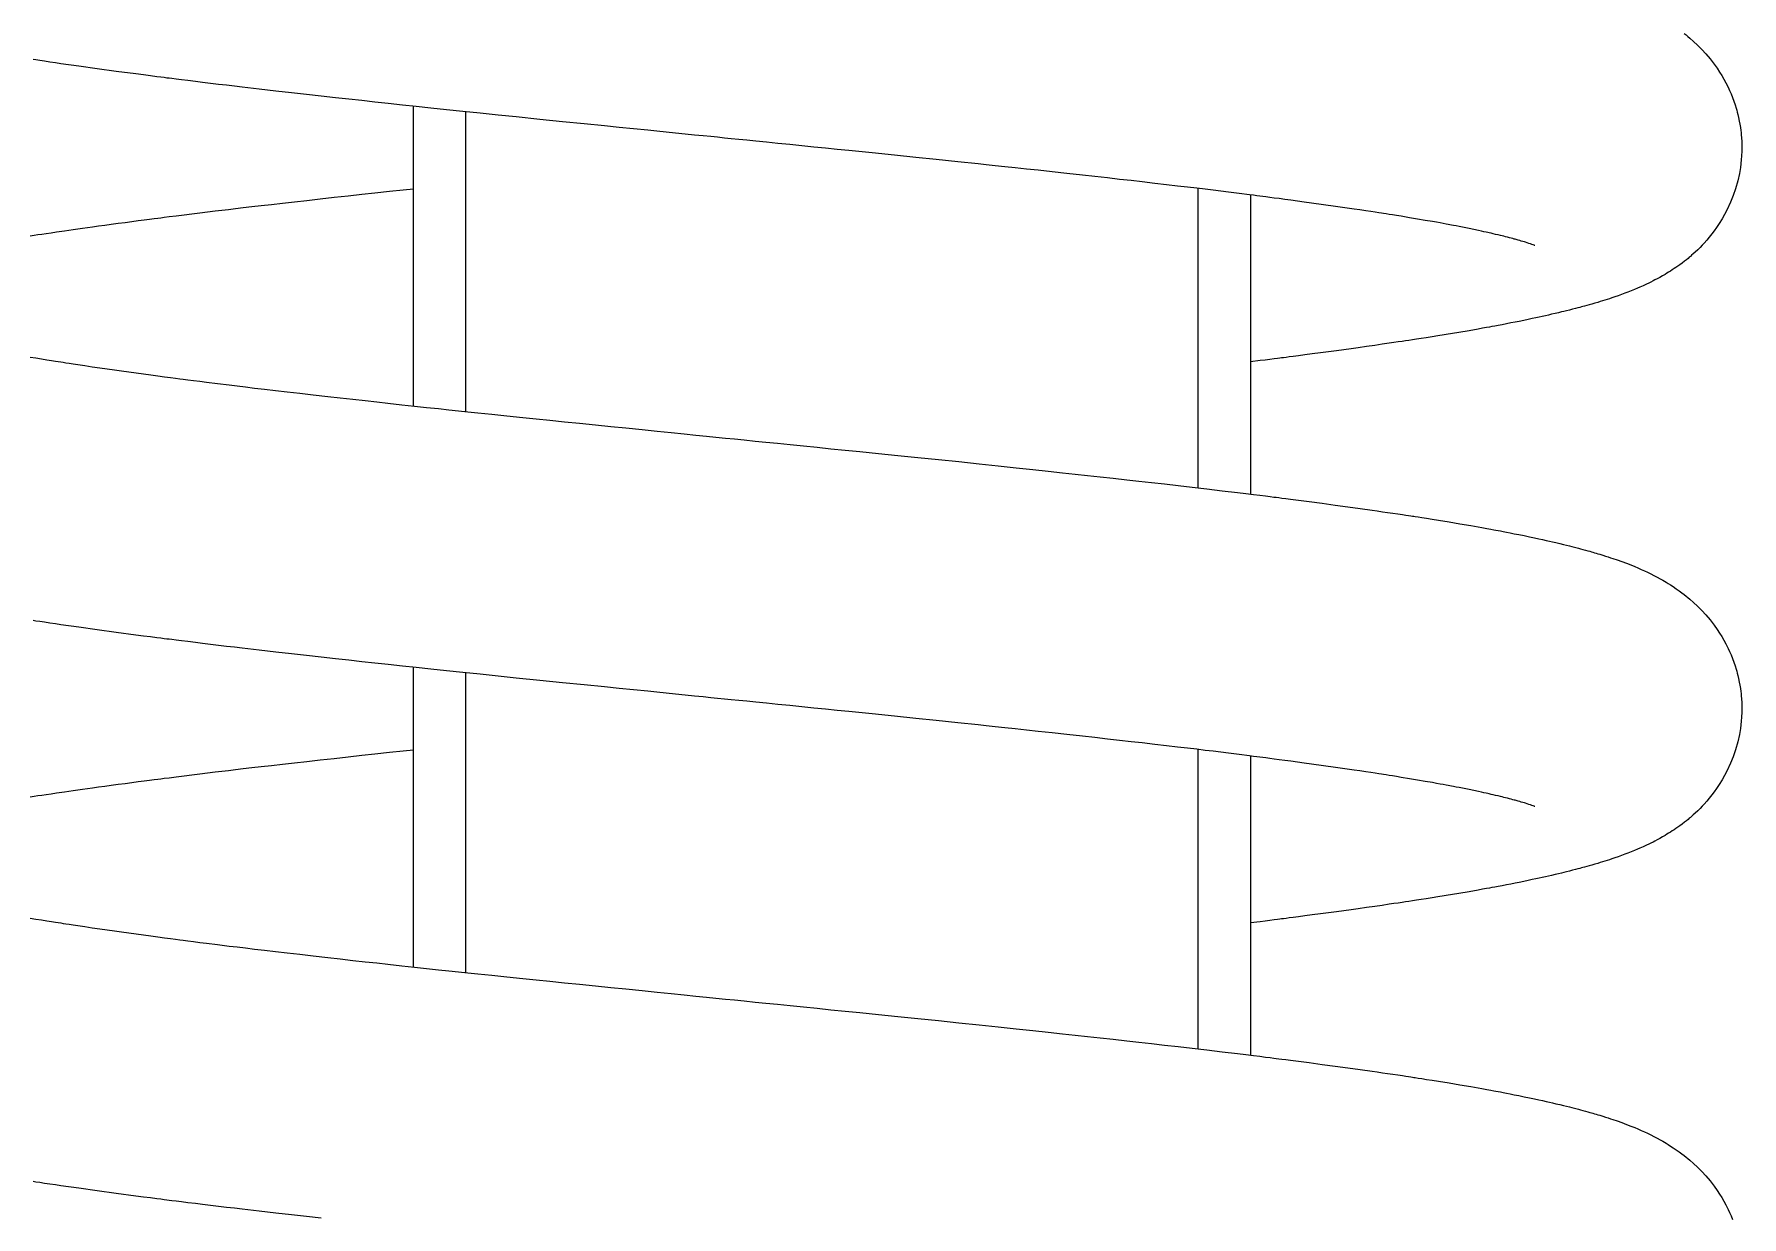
# Model space of a CAD drawing. Extents: x 104.2 to 172.2, y 134.1 to 160.6.
# Drawn here: x 161.876 to 163.916, y 141.038 to 142.451 of the extents above; entities that cross this region are included whole.
import ezdxf

# ---------------------------------------------------------------- set-up
doc = ezdxf.new("R2010")
doc.units = 0
doc.header["$LTSCALE"] = 0.5
doc.header["$MEASUREMENT"] = 0
doc.layers.add('AM_5', color=3, linetype='CONTINUOUS', lineweight=15)

msp = doc.modelspace()

# ---------------------------------------------------------------- linework, layer by layer
at = {"layer": 'AM_5', "color": 0, "ltscale": 0.75}
for p, q in [((162.39166, 142.00018), (162.39166, 142.3584)), ((163.26666, 141.90903), (163.26666, 142.26677)), ((162.39166, 141.32981), (162.39166, 141.68804)), ((163.26666, 141.23867), (163.26666, 141.5964))]:
    msp.add_line(p, q, dxfattribs=at)
at = {"layer": 'AM_5', "color": 0, "ltscale": 0.75, "flags": 128}
for points in [[(163.84752, 142.45198), (163.84983, 142.45015), (163.8519, 142.44848), (163.85424, 142.44652), (163.85882, 142.44251), (163.86368, 142.43796), (163.86863, 142.43297), (163.87356, 142.4276), (163.87853, 142.42172), (163.88356, 142.4152), (163.88703, 142.41029), (163.88995, 142.40588), (163.89251, 142.40174), (163.89496, 142.39751), (163.89745, 142.39293), (163.90011, 142.38761), (163.90185, 142.38386), (163.90359, 142.37984), (163.90531, 142.37555), (163.90698, 142.37104), (163.9085, 142.36653), (163.90967, 142.36276), (163.91037, 142.36032), (163.91099, 142.35802), (163.91174, 142.35507), (163.91258, 142.35147), (163.91344, 142.34734), (163.91414, 142.34353), (163.91478, 142.33944), (163.91523, 142.33614), (163.91553, 142.33355), (163.91581, 142.3307), (163.91609, 142.32719), (163.91633, 142.32304), (163.91648, 142.31722), (163.91643, 142.31121), (163.91618, 142.30554), (163.91581, 142.30076), (163.91476, 142.29187), (163.91357, 142.2848), (163.91161, 142.27584), (163.90895, 142.26636), (163.90616, 142.25816), (163.90301, 142.25028), (163.89858, 142.24075), (163.89298, 142.23053), (163.88947, 142.22485), (163.88626, 142.22006), (163.88346, 142.21615), (163.88066, 142.21244), (163.87761, 142.20864), (163.87445, 142.20489), (163.87139, 142.20146), (163.86911, 142.19901), (163.86658, 142.1964), (163.86373, 142.19357), (163.86059, 142.19059), (163.85835, 142.18855), (163.85648, 142.18688), (163.85499, 142.18559), (163.85371, 142.18451), (163.85218, 142.18323), (163.85022, 142.18163), (163.84781, 142.17973), (163.84501, 142.17758), (163.84232, 142.17559), (163.83985, 142.17382), (163.83762, 142.17227), (163.83565, 142.17093), (163.83334, 142.1694), (163.83113, 142.16798), (163.82903, 142.16666), (163.82702, 142.16542), (163.82475, 142.16407), (163.82179, 142.16234), (163.81844, 142.16046), (163.81535, 142.15878), (163.8127, 142.15738), (163.81037, 142.15618), (163.80792, 142.15495), (163.80535, 142.15369), (163.80259, 142.15237), (163.79853, 142.1505), (163.79466, 142.14877), (163.79185, 142.14756), (163.78818, 142.14602), (163.78406, 142.14435), (163.78032, 142.14289), (163.77672, 142.14152), (163.7727, 142.14003), (163.76861, 142.13857), (163.76465, 142.13719), (163.76104, 142.13597), (163.75824, 142.13505), (163.75549, 142.13416), (163.75279, 142.1333), (163.7501, 142.13246), (163.74735, 142.13161), (163.74422, 142.13067), (163.74082, 142.12967), (163.7373, 142.12865), (163.73406, 142.12773), (163.73111, 142.12691), (163.72847, 142.12618), (163.72651, 142.12565), (163.72477, 142.12518), (163.72283, 142.12467), (163.72045, 142.12404), (163.71762, 142.1233), (163.71432, 142.12245), (163.71035, 142.12145), (163.70681, 142.12057), (163.70371, 142.11981), (163.70105, 142.11916), (163.69744, 142.1183), (163.69329, 142.11732), (163.68919, 142.11637), (163.68541, 142.11551), (163.68168, 142.11466), (163.67795, 142.11383), (163.67427, 142.11303), (163.67029, 142.11216), (163.66605, 142.11125), (163.66128, 142.11025), (163.65597, 142.10914), (163.65023, 142.10797), (163.64544, 142.10701), (163.64044, 142.10602), (163.63522, 142.105), (163.62999, 142.10399), (163.62532, 142.10311), (163.62127, 142.10235), (163.61787, 142.10171), (163.61508, 142.1012), (163.61126, 142.1005), (163.60668, 142.09967), (163.60133, 142.09871), (163.59517, 142.09762), (163.58829, 142.09643), (163.57077, 142.09346), (163.55316, 142.09059), (163.54623, 142.08949), (163.53944, 142.08842), (163.5332, 142.08745), (163.52754, 142.08658), (163.52278, 142.08586), (163.51855, 142.08522), (163.51468, 142.08464), (163.51045, 142.08401), (163.50579, 142.08332), (163.50068, 142.08256), (163.49512, 142.08175), (163.48676, 142.08053), (163.47774, 142.07924), (163.46811, 142.07787), (163.45785, 142.07642), (163.44964, 142.07528), (163.44106, 142.0741), (163.43209, 142.07287), (163.42272, 142.07161), (163.41295, 142.0703), (163.4032, 142.06901), (163.39445, 142.06786), (163.38675, 142.06685), (163.38014, 142.066), (163.37569, 142.06543), (163.37194, 142.06494), (163.3689, 142.06456), (163.36657, 142.06426), (163.36442, 142.06399), (163.36165, 142.06363), (163.35757, 142.06312), (163.35261, 142.06249), (163.34682, 142.06177), (163.34088, 142.06102), (163.32916, 142.05958)], [(163.66926, 142.19847), (163.66924, 142.19848), (163.66887, 142.19864), (163.66814, 142.19893), (163.66707, 142.19934), (163.6656, 142.19989), (163.66376, 142.20053), (163.66191, 142.20116), (163.65997, 142.20179), (163.65786, 142.20245), (163.65657, 142.20285), (163.65494, 142.20334), (163.65296, 142.20392), (163.65105, 142.20448), (163.64938, 142.20495), (163.64794, 142.20536), (163.64667, 142.20571), (163.64546, 142.20604), (163.64428, 142.20636), (163.64275, 142.20677), (163.64074, 142.2073), (163.63868, 142.20784), (163.6363, 142.20845), (163.634, 142.20904), (163.63187, 142.20957), (163.62991, 142.21005), (163.62809, 142.2105), (163.62518, 142.2112), (163.62222, 142.2119), (163.61928, 142.21258), (163.6168, 142.21316), (163.61473, 142.21363), (163.61295, 142.21403), (163.61082, 142.2145), (163.60825, 142.21507), (163.6052, 142.21573), (163.60167, 142.21649), (163.59072, 142.21878), (163.57855, 142.22121), (163.57494, 142.22192), (163.57189, 142.2225), (163.56941, 142.22298), (163.56749, 142.22334), (163.56546, 142.22372), (163.56306, 142.22417), (163.55973, 142.22479), (163.55585, 142.2255), (163.55143, 142.2263), (163.54676, 142.22713), (163.53808, 142.22866), (163.52894, 142.23022), (163.51932, 142.23183), (163.50929, 142.23347), (163.50396, 142.23433), (163.4992, 142.23509), (163.49501, 142.23574), (163.49141, 142.23631), (163.48843, 142.23677), (163.48576, 142.23718), (163.48251, 142.23768), (163.47816, 142.23835), (163.47299, 142.23914), (163.46697, 142.24004), (163.46017, 142.24106), (163.45316, 142.2421), (163.43384, 142.24491), (163.41396, 142.24772), (163.39353, 142.25055), (163.38536, 142.25166), (163.3775, 142.25272), (163.37025, 142.25369), (163.36365, 142.25456), (163.35771, 142.25535), (163.35243, 142.25604), (163.34784, 142.25663), (163.34395, 142.25714), (163.34066, 142.25756), (163.33705, 142.25803), (163.3329, 142.25856), (163.32819, 142.25916), (163.3159, 142.26072), (163.30286, 142.26235), (163.294, 142.26344), (163.28481, 142.26457), (163.2753, 142.26573), (163.26523, 142.26694), (163.25411, 142.26827), (163.24215, 142.26968), (163.22914, 142.2712), (163.21504, 142.27283), (163.1998, 142.27458), (163.18677, 142.27607), (163.17297, 142.27763), (163.15839, 142.27928), (163.14325, 142.28098), (163.12849, 142.28262), (163.10996, 142.28467), (163.09237, 142.28661), (163.07576, 142.28842), (163.06157, 142.28995), (163.04825, 142.29139), (163.0358, 142.29272), (163.02426, 142.29395), (163.01363, 142.29508), (163.00374, 142.29613), (162.97957, 142.29867), (162.95383, 142.30135), (162.9295, 142.30387), (162.9039, 142.30649), (162.87706, 142.30921), (162.84953, 142.312), (162.8356, 142.3134), (162.82156, 142.31482), (162.80742, 142.31625), (162.79318, 142.31769), (162.77883, 142.31914), (162.76445, 142.32059), (162.7508, 142.32197), (162.73812, 142.32325), (162.72758, 142.32432), (162.71784, 142.3253), (162.70892, 142.3262), (162.70091, 142.32701), (162.69249, 142.32786), (162.68451, 142.32866), (162.67523, 142.3296), (162.66507, 142.33062), (162.65377, 142.33176), (162.64241, 142.33291), (162.63116, 142.33404), (162.62002, 142.33517), (162.60899, 142.33628), (162.5919, 142.338), (162.57502, 142.3397), (162.55759, 142.34146), (162.5331, 142.34392), (162.50733, 142.34652), (162.48024, 142.34926), (162.45184, 142.35216), (162.43038, 142.35437), (162.40881, 142.35661), (162.38821, 142.35876), (162.36861, 142.36082), (162.35002, 142.36279), (162.33242, 142.36466), (162.31582, 142.36644), (162.2987, 142.36829), (162.28276, 142.37001), (162.26741, 142.37169), (162.25177, 142.3734), (162.23583, 142.37516), (162.21862, 142.37707), (162.20112, 142.37902), (162.18323, 142.38103), (162.16449, 142.38315), (162.14489, 142.3854), (162.12442, 142.38778), (162.11516, 142.38887), (162.10574, 142.38998), (162.09617, 142.39113), (162.08646, 142.3923), (162.077, 142.39345), (162.06846, 142.39449), (162.05955, 142.39559), (162.05188, 142.39655), (162.04543, 142.39735), (162.04019, 142.39801), (162.03713, 142.3984), (162.0345, 142.39873), (162.03125, 142.39914), (162.02722, 142.39966), (162.02243, 142.40027), (162.01503, 142.40122), (162.00637, 142.40234), (161.99733, 142.40352), (161.97372, 142.40666), (161.95104, 142.40975), (161.92917, 142.41279), (161.90785, 142.41584), (161.90127, 142.4168), (161.89474, 142.41775), (161.88829, 142.41871), (161.88256, 142.41956), (161.87788, 142.42026), (161.87472, 142.42074)], [(161.87103, 142.21018), (161.87595, 142.21092), (161.88031, 142.21158), (161.88501, 142.21228), (161.89026, 142.21306), (161.89607, 142.21392), (161.90244, 142.21485), (161.91206, 142.21624), (161.92245, 142.21773), (161.93362, 142.21931), (161.9456, 142.22098), (161.95281, 142.22197), (161.9603, 142.223), (161.96807, 142.22406), (161.97613, 142.22514), (161.98447, 142.22625), (161.99263, 142.22733), (162.00006, 142.22831), (162.00736, 142.22926), (162.01373, 142.23009), (162.01916, 142.23079), (162.02362, 142.23136), (162.0271, 142.2318), (162.0313, 142.23234), (162.03721, 142.23309), (162.0454, 142.23412), (162.05497, 142.23532), (162.06445, 142.23649), (162.07381, 142.23764), (162.08305, 142.23877), (162.09217, 142.23987), (162.10024, 142.24083), (162.10819, 142.24178), (162.11646, 142.24276), (162.12574, 142.24385), (162.13607, 142.24506), (162.14725, 142.24635), (162.15947, 142.24775), (162.17275, 142.24926), (162.18712, 142.25088), (162.20182, 142.25253), (162.21754, 142.25429), (162.23431, 142.25615), (162.25127, 142.25801), (162.26755, 142.2598), (162.28313, 142.26149), (162.30056, 142.26338), (162.31697, 142.26515), (162.32916, 142.26645)], [(161.87122, 142.06528), (161.87774, 142.0642), (161.88447, 142.0631), (161.89083, 142.06208), (161.89642, 142.06119), (161.90123, 142.06043), (161.90471, 142.05989), (161.90758, 142.05944), (161.91032, 142.05902), (161.9137, 142.0585), (161.91775, 142.05788), (161.92249, 142.05716), (161.92793, 142.05634), (161.93643, 142.05507), (161.94522, 142.05377), (161.95414, 142.05247), (161.96318, 142.05117), (161.97166, 142.04996), (161.98024, 142.04875), (161.98892, 142.04754), (161.99769, 142.04633), (162.00657, 142.04512), (162.01536, 142.04393), (162.02347, 142.04284), (162.03151, 142.04177), (162.03861, 142.04084), (162.04473, 142.04004), (162.04987, 142.03937), (162.05401, 142.03884), (162.05942, 142.03814), (162.06608, 142.03729), (162.07373, 142.03632), (162.08172, 142.03531), (162.0949, 142.03366), (162.10885, 142.03195), (162.1183, 142.0308), (162.12821, 142.0296), (162.13912, 142.02829), (162.15111, 142.02688), (162.16418, 142.02535), (162.17811, 142.02373), (162.19317, 142.022), (162.20939, 142.02015), (162.22682, 142.01817), (162.24164, 142.0165), (162.25672, 142.01482), (162.27125, 142.0132), (162.28519, 142.01166), (162.29852, 142.01019), (162.31503, 142.00839), (162.33042, 142.00672), (162.34466, 142.00518), (162.35883, 142.00366), (162.37157, 142.0023), (162.38287, 142.0011), (162.394, 141.99993), (162.40588, 141.99868), (162.42259, 141.99693), (162.44063, 141.99505), (162.45998, 141.99305), (162.47569, 141.99143), (162.49219, 141.98974), (162.50946, 141.98799), (162.52754, 141.98616), (162.54644, 141.98425), (162.56511, 141.98236), (162.58283, 141.98057), (162.60228, 141.9786), (162.6204, 141.97677), (162.63717, 141.97508), (162.65256, 141.97353), (162.66657, 141.97211), (162.67937, 141.97082), (162.69041, 141.96971), (162.70197, 141.96854), (162.71276, 141.96745), (162.72429, 141.96629), (162.73724, 141.96498), (162.75017, 141.96368), (162.76426, 141.96226), (162.77944, 141.96073), (162.7952, 141.95914), (162.8114, 141.95751), (162.82802, 141.95583), (162.84505, 141.95412), (162.86249, 141.95236), (162.88497, 141.9501), (162.9081, 141.94776), (162.9319, 141.94533), (162.95634, 141.94283), (162.98062, 141.94031), (163.00495, 141.93778), (163.02781, 141.93537), (163.04922, 141.93311), (163.06917, 141.93098), (163.08768, 141.92899), (163.10477, 141.92714), (163.11963, 141.92553), (163.13441, 141.92391), (163.14965, 141.92224), (163.16531, 141.92051), (163.18139, 141.91872), (163.19605, 141.91709), (163.21108, 141.9154), (163.22671, 141.91363), (163.24296, 141.91177), (163.25983, 141.90983), (163.27729, 141.90778), (163.29532, 141.90565), (163.3138, 141.90342), (163.32384, 141.90219), (163.33273, 141.9011), (163.34049, 141.90014), (163.34714, 141.89931), (163.35269, 141.89861), (163.35716, 141.89805), (163.35994, 141.8977), (163.363, 141.89731), (163.36687, 141.89682), (163.37156, 141.89622), (163.37704, 141.89551), (163.38332, 141.8947), (163.39935, 141.89261), (163.41516, 141.89052), (163.43057, 141.88844), (163.44557, 141.88639), (163.4602, 141.88436), (163.47458, 141.88233), (163.48082, 141.88143), (163.48703, 141.88054), (163.49318, 141.87965), (163.49929, 141.87875), (163.50534, 141.87786), (163.51101, 141.87702), (163.51481, 141.87645), (163.51806, 141.87596), (163.52076, 141.87556), (163.52291, 141.87523), (163.52452, 141.87499), (163.52608, 141.87475), (163.52963, 141.87421), (163.53422, 141.8735), (163.53983, 141.87263), (163.54641, 141.8716), (163.55396, 141.8704), (163.56656, 141.86835), (163.57944, 141.8662), (163.59255, 141.86395), (163.60586, 141.86159), (163.61169, 141.86054), (163.61642, 141.85967), (163.61995, 141.85901), (163.62249, 141.85854), (163.6251, 141.85805), (163.62799, 141.8575), (163.63116, 141.85689), (163.63519, 141.85612), (163.63962, 141.85525), (163.64461, 141.85427), (163.65017, 141.85315), (163.65627, 141.85191), (163.66278, 141.85055), (163.66854, 141.84933), (163.67378, 141.8482), (163.67847, 141.84716), (163.68259, 141.84624), (163.68646, 141.84537), (163.69027, 141.84449), (163.69439, 141.84353), (163.69887, 141.84247), (163.70331, 141.8414), (163.70714, 141.84046), (163.71037, 141.83966), (163.71318, 141.83895), (163.71496, 141.83849), (163.71663, 141.83807), (163.71818, 141.83766), (163.71965, 141.83728), (163.72145, 141.83681), (163.72373, 141.83621), (163.72646, 141.83547), (163.72956, 141.83463), (163.73236, 141.83386), (163.73472, 141.83319), (163.73667, 141.83264), (163.73852, 141.83211), (163.74042, 141.83156), (163.74237, 141.83099), (163.74446, 141.83037), (163.74683, 141.82966), (163.75017, 141.82863), (163.75363, 141.82755), (163.75679, 141.82654), (163.75968, 141.82559), (163.76237, 141.82469), (163.7676, 141.8229), (163.77312, 141.82093), (163.77871, 141.81885), (163.78385, 141.81684), (163.78851, 141.81495), (163.79201, 141.81348), (163.7963, 141.81162), (163.80017, 141.80987), (163.80389, 141.80813), (163.80763, 141.80631), (163.81128, 141.80447), (163.8152, 141.80242), (163.8188, 141.80046), (163.8221, 141.79859), (163.82389, 141.79756), (163.82605, 141.79628), (163.82855, 141.79475), (163.83138, 141.79297), (163.83444, 141.79099), (163.83815, 141.78848), (163.8416, 141.78604), (163.84478, 141.78371), (163.84752, 141.78161), (163.84983, 141.77979), (163.8519, 141.77812), (163.85424, 141.77616), (163.85882, 141.77215), (163.86368, 141.76759), (163.86863, 141.76261), (163.87356, 141.75723), (163.87853, 141.75135), (163.88356, 141.74483), (163.88703, 141.73992), (163.88995, 141.73551), (163.89251, 141.73138), (163.89496, 141.72715), (163.89745, 141.72256), (163.90011, 141.71725), (163.90185, 141.7135), (163.90359, 141.70947), (163.90531, 141.70519), (163.90698, 141.70067), (163.9085, 141.69617), (163.90967, 141.69239), (163.91037, 141.68995), (163.91099, 141.68766), (163.91174, 141.68471), (163.91258, 141.68111), (163.91344, 141.67697), (163.91414, 141.67317), (163.91478, 141.66908), (163.91523, 141.66577), (163.91553, 141.66318), (163.91581, 141.66034), (163.91609, 141.65683), (163.91633, 141.65268), (163.91648, 141.64685), (163.91643, 141.64085), (163.91618, 141.63518), (163.91581, 141.63039), (163.91476, 141.6215), (163.91357, 141.61443), (163.91161, 141.60548), (163.90895, 141.596), (163.90616, 141.5878), (163.90301, 141.57991), (163.89858, 141.57038), (163.89298, 141.56016), (163.88947, 141.55449), (163.88626, 141.5497), (163.88346, 141.54579), (163.88066, 141.54208), (163.87761, 141.53827), (163.87445, 141.53453), (163.87139, 141.5311), (163.86911, 141.52864), (163.86658, 141.52603), (163.86373, 141.52321), (163.86059, 141.52023), (163.85835, 141.51818), (163.85648, 141.51652), (163.85499, 141.51523), (163.85371, 141.51415), (163.85218, 141.51286), (163.85022, 141.51127), (163.84781, 141.50936), (163.84501, 141.50722), (163.84232, 141.50523), (163.83985, 141.50346), (163.83762, 141.50191), (163.83565, 141.50057), (163.83334, 141.49904), (163.83113, 141.49761), (163.82903, 141.4963), (163.82702, 141.49506), (163.82475, 141.4937), (163.82179, 141.49198), (163.81844, 141.49009), (163.81535, 141.48841), (163.8127, 141.48701), (163.81037, 141.48581), (163.80792, 141.48459), (163.80535, 141.48332), (163.80259, 141.48201), (163.79853, 141.48013), (163.79466, 141.47841), (163.79185, 141.4772), (163.78818, 141.47566), (163.78406, 141.47399), (163.78032, 141.47252), (163.77672, 141.47115), (163.7727, 141.46967), (163.76861, 141.4682), (163.76465, 141.46683), (163.76104, 141.46561), (163.75824, 141.46468), (163.75549, 141.46379), (163.75279, 141.46294), (163.7501, 141.46209), (163.74735, 141.46125), (163.74422, 141.46031), (163.74082, 141.4593), (163.7373, 141.45829), (163.73406, 141.45737), (163.73111, 141.45655), (163.72847, 141.45582), (163.72651, 141.45529), (163.72477, 141.45482), (163.72283, 141.4543), (163.72045, 141.45368), (163.71762, 141.45294), (163.71432, 141.45209), (163.71035, 141.45109), (163.70681, 141.45021), (163.70371, 141.44945), (163.70105, 141.4488), (163.69744, 141.44794), (163.69329, 141.44696), (163.68919, 141.44601), (163.68541, 141.44514), (163.68168, 141.4443), (163.67795, 141.44347), (163.67427, 141.44266), (163.67029, 141.4418), (163.66605, 141.44089), (163.66128, 141.43988), (163.65597, 141.43878), (163.65023, 141.43761), (163.64544, 141.43665), (163.64044, 141.43566), (163.63522, 141.43464), (163.62999, 141.43363), (163.62532, 141.43274), (163.62127, 141.43198), (163.61787, 141.43135), (163.61508, 141.43083), (163.61126, 141.43014), (163.60668, 141.42931), (163.60133, 141.42835), (163.59517, 141.42726), (163.58829, 141.42606), (163.57077, 141.4231), (163.55316, 141.42023), (163.54623, 141.41912), (163.53944, 141.41806), (163.5332, 141.41709), (163.52754, 141.41622), (163.52278, 141.4155), (163.51855, 141.41486), (163.51468, 141.41428), (163.51045, 141.41365), (163.50579, 141.41295), (163.50068, 141.4122), (163.49512, 141.41139), (163.48676, 141.41017), (163.47774, 141.40887), (163.46811, 141.4075), (163.45785, 141.40606), (163.44964, 141.40492), (163.44106, 141.40374), (163.43209, 141.40251), (163.42272, 141.40124), (163.41295, 141.39994), (163.4032, 141.39864), (163.39445, 141.39749), (163.38675, 141.39649), (163.38014, 141.39563), (163.37569, 141.39506), (163.37194, 141.39458), (163.3689, 141.39419), (163.36657, 141.3939), (163.36442, 141.39362), (163.36165, 141.39327), (163.35757, 141.39275), (163.35261, 141.39213), (163.34682, 141.3914), (163.34088, 141.39066), (163.32916, 141.38922)], [(163.66926, 141.5281), (163.66924, 141.52811), (163.66887, 141.52827), (163.66814, 141.52857), (163.66707, 141.52898), (163.6656, 141.52952), (163.66376, 141.53017), (163.66191, 141.5308), (163.65997, 141.53142), (163.65786, 141.53209), (163.65657, 141.53248), (163.65494, 141.53298), (163.65296, 141.53356), (163.65105, 141.53411), (163.64938, 141.53459), (163.64794, 141.53499), (163.64667, 141.53534), (163.64546, 141.53568), (163.64428, 141.536), (163.64275, 141.53641), (163.64074, 141.53694), (163.63868, 141.53748), (163.6363, 141.53809), (163.634, 141.53867), (163.63187, 141.53921), (163.62991, 141.53969), (163.62809, 141.54014), (163.62518, 141.54084), (163.62222, 141.54154), (163.61928, 141.54222), (163.6168, 141.54279), (163.61473, 141.54326), (163.61295, 141.54366), (163.61082, 141.54414), (163.60825, 141.54471), (163.6052, 141.54537), (163.60167, 141.54613), (163.59072, 141.54842), (163.57855, 141.55085), (163.57494, 141.55155), (163.57189, 141.55214), (163.56941, 141.55261), (163.56749, 141.55297), (163.56546, 141.55336), (163.56306, 141.55381), (163.55973, 141.55442), (163.55585, 141.55513), (163.55143, 141.55593), (163.54676, 141.55677), (163.53808, 141.55829), (163.52894, 141.55986), (163.51932, 141.56147), (163.50929, 141.56311), (163.50396, 141.56396), (163.4992, 141.56472), (163.49501, 141.56538), (163.49141, 141.56594), (163.48843, 141.56641), (163.48576, 141.56682), (163.48251, 141.56732), (163.47816, 141.56799), (163.47299, 141.56877), (163.46697, 141.56968), (163.46017, 141.5707), (163.45316, 141.57173), (163.43384, 141.57454), (163.41396, 141.57736), (163.39353, 141.58018), (163.38536, 141.5813), (163.3775, 141.58236), (163.37025, 141.58332), (163.36365, 141.5842), (163.35771, 141.58498), (163.35243, 141.58567), (163.34784, 141.58627), (163.34395, 141.58677), (163.34066, 141.5872), (163.33705, 141.58766), (163.3329, 141.5882), (163.32819, 141.5888), (163.3159, 141.59035), (163.30286, 141.59198), (163.294, 141.59308), (163.28481, 141.59421), (163.2753, 141.59536), (163.26523, 141.59658), (163.25411, 141.5979), (163.24215, 141.59932), (163.22914, 141.60084), (163.21504, 141.60247), (163.1998, 141.60422), (163.18677, 141.60571), (163.17297, 141.60727), (163.15839, 141.60892), (163.14325, 141.61061), (163.12849, 141.61226), (163.10996, 141.61431), (163.09237, 141.61624), (163.07576, 141.61805), (163.06157, 141.61959), (163.04825, 141.62103), (163.0358, 141.62236), (163.02426, 141.62359), (163.01363, 141.62472), (163.00374, 141.62576), (162.97957, 141.62831), (162.95383, 141.63099), (162.9295, 141.6335), (162.9039, 141.63612), (162.87706, 141.63885), (162.84953, 141.64163), (162.8356, 141.64304), (162.82156, 141.64446), (162.80742, 141.64589), (162.79318, 141.64733), (162.77883, 141.64878), (162.76445, 141.65023), (162.7508, 141.65161), (162.73812, 141.65289), (162.72758, 141.65395), (162.71784, 141.65494), (162.70892, 141.65584), (162.70091, 141.65665), (162.69249, 141.6575), (162.68451, 141.6583), (162.67523, 141.65924), (162.66507, 141.66026), (162.65377, 141.6614), (162.64241, 141.66255), (162.63116, 141.66368), (162.62002, 141.6648), (162.60899, 141.66591), (162.5919, 141.66764), (162.57502, 141.66934), (162.55759, 141.67109), (162.5331, 141.67356), (162.50733, 141.67615), (162.48024, 141.6789), (162.45184, 141.6818), (162.43038, 141.68401), (162.40881, 141.68625), (162.38821, 141.6884), (162.36861, 141.69046), (162.35002, 141.69243), (162.33242, 141.6943), (162.31582, 141.69608), (162.2987, 141.69792), (162.28276, 141.69965), (162.26741, 141.70132), (162.25177, 141.70304), (162.23583, 141.70479), (162.21862, 141.7067), (162.20112, 141.70866), (162.18323, 141.71067), (162.16449, 141.71279), (162.14489, 141.71503), (162.12442, 141.71741), (162.11516, 141.7185), (162.10574, 141.71962), (162.09617, 141.72076), (162.08646, 141.72193), (162.077, 141.72308), (162.06846, 141.72413), (162.05955, 141.72523), (162.05188, 141.72618), (162.04543, 141.72699), (162.04019, 141.72765), (162.03713, 141.72803), (162.0345, 141.72837), (162.03125, 141.72878), (162.02722, 141.72929), (162.02243, 141.7299), (162.01503, 141.73086), (162.00637, 141.73198), (161.99733, 141.73316), (161.97372, 141.7363), (161.95104, 141.73938), (161.92917, 141.74243), (161.90785, 141.74548), (161.90127, 141.74643), (161.89474, 141.74739), (161.88829, 141.74834), (161.88256, 141.7492), (161.87788, 141.7499), (161.87472, 141.75037)], [(161.87103, 141.53982), (161.87595, 141.54056), (161.88031, 141.54122), (161.88501, 141.54192), (161.89026, 141.5427), (161.89607, 141.54355), (161.90244, 141.54449), (161.91206, 141.54588), (161.92245, 141.54737), (161.93362, 141.54895), (161.9456, 141.55062), (161.95281, 141.55161), (161.9603, 141.55264), (161.96807, 141.55369), (161.97613, 141.55478), (161.98447, 141.55589), (161.99263, 141.55697), (162.00006, 141.55795), (162.00736, 141.5589), (162.01373, 141.55973), (162.01916, 141.56042), (162.02362, 141.561), (162.0271, 141.56144), (162.0313, 141.56198), (162.03721, 141.56272), (162.0454, 141.56376), (162.05497, 141.56495), (162.06445, 141.56612), (162.07381, 141.56727), (162.08305, 141.5684), (162.09217, 141.5695), (162.10024, 141.57047), (162.10819, 141.57142), (162.11646, 141.5724), (162.12574, 141.57349), (162.13607, 141.57469), (162.14725, 141.57599), (162.15947, 141.57739), (162.17275, 141.5789), (162.18712, 141.58052), (162.20182, 141.58217), (162.21754, 141.58392), (162.23431, 141.58578), (162.25127, 141.58765), (162.26755, 141.58943), (162.28313, 141.59113), (162.30056, 141.59302), (162.31697, 141.59478), (162.32916, 141.59609)], [(161.87122, 141.39492), (161.87774, 141.39384), (161.88447, 141.39274), (161.89083, 141.39171), (161.89642, 141.39082), (161.90123, 141.39007), (161.90471, 141.38953), (161.90758, 141.38908), (161.91032, 141.38866), (161.9137, 141.38814), (161.91775, 141.38752), (161.92249, 141.3868), (161.92793, 141.38597), (161.93643, 141.3847), (161.94522, 141.38341), (161.95414, 141.38211), (161.96318, 141.3808), (161.97166, 141.3796), (161.98024, 141.37839), (161.98892, 141.37718), (161.99769, 141.37597), (162.00657, 141.37475), (162.01536, 141.37356), (162.02347, 141.37248), (162.03151, 141.37141), (162.03861, 141.37048), (162.04473, 141.36968), (162.04987, 141.36901), (162.05401, 141.36847), (162.05942, 141.36777), (162.06608, 141.36692), (162.07373, 141.36595), (162.08172, 141.36494), (162.0949, 141.3633), (162.10885, 141.36158), (162.1183, 141.36043), (162.12821, 141.35923), (162.13912, 141.35793), (162.15111, 141.35651), (162.16418, 141.35498), (162.17811, 141.35337), (162.19317, 141.35164), (162.20939, 141.34978), (162.22682, 141.34781), (162.24164, 141.34614), (162.25672, 141.34445), (162.27125, 141.34284), (162.28519, 141.34129), (162.29852, 141.33983), (162.31503, 141.33802), (162.33042, 141.33635), (162.34466, 141.33482), (162.35883, 141.3333), (162.37157, 141.33194), (162.38287, 141.33074), (162.394, 141.32956), (162.40588, 141.32831), (162.42259, 141.32656), (162.44063, 141.32469), (162.45998, 141.32268), (162.47569, 141.32107), (162.49219, 141.31938), (162.50946, 141.31763), (162.52754, 141.3158), (162.54644, 141.31389), (162.56511, 141.312), (162.58283, 141.31021), (162.60228, 141.30824), (162.6204, 141.30641), (162.63717, 141.30472), (162.65256, 141.30316), (162.66657, 141.30175), (162.67937, 141.30046), (162.69041, 141.29934), (162.70197, 141.29817), (162.71276, 141.29709), (162.72429, 141.29592), (162.73724, 141.29462), (162.75017, 141.29331), (162.76426, 141.29189), (162.77944, 141.29036), (162.7952, 141.28877), (162.8114, 141.28714), (162.82802, 141.28547), (162.84505, 141.28375), (162.86249, 141.282), (162.88497, 141.27973), (162.9081, 141.2774), (162.9319, 141.27497), (162.95634, 141.27246), (162.98062, 141.26995), (163.00495, 141.26741), (163.02781, 141.26501), (163.04922, 141.26274), (163.06917, 141.26061), (163.08768, 141.25863), (163.10477, 141.25678), (163.11963, 141.25517), (163.13441, 141.25355), (163.14965, 141.25188), (163.16531, 141.25015), (163.18139, 141.24836), (163.19605, 141.24672), (163.21108, 141.24503), (163.22671, 141.24326), (163.24296, 141.24141), (163.25983, 141.23946), (163.27729, 141.23742), (163.29532, 141.23528), (163.3138, 141.23305), (163.32384, 141.23183), (163.33273, 141.23073), (163.34049, 141.22977), (163.34714, 141.22894), (163.35269, 141.22825), (163.35716, 141.22768), (163.35994, 141.22733), (163.363, 141.22694), (163.36687, 141.22645), (163.37156, 141.22585), (163.37704, 141.22515), (163.38332, 141.22434), (163.39935, 141.22225), (163.41516, 141.22015), (163.43057, 141.21808), (163.44557, 141.21603), (163.4602, 141.214), (163.47458, 141.21196), (163.48082, 141.21107), (163.48703, 141.21018), (163.49318, 141.20928), (163.49929, 141.20839), (163.50534, 141.2075), (163.51101, 141.20666), (163.51481, 141.20609), (163.51806, 141.2056), (163.52076, 141.20519), (163.52291, 141.20487), (163.52452, 141.20462), (163.52608, 141.20439), (163.52963, 141.20384), (163.53422, 141.20314), (163.53983, 141.20227), (163.54641, 141.20123), (163.55396, 141.20003), (163.56656, 141.19798), (163.57944, 141.19584), (163.59255, 141.19358), (163.60586, 141.19123), (163.61169, 141.19017), (163.61642, 141.1893), (163.61995, 141.18865), (163.62249, 141.18818), (163.6251, 141.18768), (163.62799, 141.18714), (163.63116, 141.18653), (163.63519, 141.18575), (163.63962, 141.18489), (163.64461, 141.1839), (163.65017, 141.18279), (163.65627, 141.18154), (163.66278, 141.18019), (163.66854, 141.17896), (163.67378, 141.17783), (163.67847, 141.1768), (163.68259, 141.17588), (163.68646, 141.175), (163.69027, 141.17413), (163.69439, 141.17317), (163.69887, 141.17211), (163.70331, 141.17104), (163.70714, 141.1701), (163.71037, 141.16929), (163.71318, 141.16858), (163.71496, 141.16813), (163.71663, 141.1677), (163.71818, 141.1673), (163.71965, 141.16692), (163.72145, 141.16645), (163.72373, 141.16584), (163.72646, 141.16511), (163.72956, 141.16427), (163.73236, 141.16349), (163.73472, 141.16283), (163.73667, 141.16228), (163.73852, 141.16175), (163.74042, 141.1612), (163.74237, 141.16063), (163.74446, 141.16001), (163.74683, 141.15929), (163.75017, 141.15827), (163.75363, 141.15719), (163.75679, 141.15617), (163.75968, 141.15523), (163.76237, 141.15433), (163.7676, 141.15254), (163.77312, 141.15057), (163.77871, 141.14848), (163.78385, 141.14648), (163.78851, 141.14459), (163.79201, 141.14312), (163.7963, 141.14125), (163.80017, 141.1395), (163.80389, 141.13776), (163.80763, 141.13595), (163.81128, 141.13411), (163.8152, 141.13206), (163.8188, 141.13009), (163.8221, 141.12823), (163.82389, 141.12719), (163.82605, 141.12591), (163.82855, 141.12439), (163.83138, 141.12261), (163.83444, 141.12062), (163.83815, 141.11812), (163.8416, 141.11568), (163.84478, 141.11334), (163.84752, 141.11125), (163.84983, 141.10943), (163.8519, 141.10775), (163.85424, 141.10579), (163.85882, 141.10178), (163.86368, 141.09723), (163.86863, 141.09224), (163.87356, 141.08687), (163.87853, 141.08099), (163.88356, 141.07447), (163.88703, 141.06956), (163.88995, 141.06515), (163.89251, 141.06101), (163.89496, 141.05678), (163.89745, 141.0522), (163.90011, 141.04688), (163.90185, 141.04313), (163.90359, 141.03911), (163.90531, 141.03483)], [(162.21862, 141.03634), (162.20112, 141.03829), (162.18323, 141.0403), (162.16449, 141.04243), (162.14489, 141.04467), (162.12442, 141.04705), (162.11516, 141.04814), (162.10574, 141.04926), (162.09617, 141.0504), (162.08646, 141.05157), (162.077, 141.05272), (162.06846, 141.05377), (162.05955, 141.05487), (162.05188, 141.05582), (162.04543, 141.05662), (162.04019, 141.05728), (162.03713, 141.05767), (162.0345, 141.058), (162.03125, 141.05842), (162.02722, 141.05893), (162.02243, 141.05954), (162.01503, 141.06049), (162.00637, 141.06162), (161.99733, 141.0628), (161.97372, 141.06593), (161.95104, 141.06902), (161.92917, 141.07207), (161.90785, 141.07511), (161.90127, 141.07607), (161.89474, 141.07703), (161.88829, 141.07798), (161.88256, 141.07883), (161.87788, 141.07953), (161.87472, 141.08001)]]:
    msp.add_lwpolyline(points, dxfattribs=at)
at = {"layer": 'AM_5', "color": 0, "ltscale": 0.75}
for points in [[(162.32916, 142.00685), (162.32916, 142.36501)], [(163.32916, 142.25904), (163.32916, 141.90154)], [(162.32916, 141.33649), (162.32916, 141.69465)], [(163.32916, 141.58867), (163.32916, 141.23117)]]:
    msp.add_lwpolyline(points, dxfattribs=at)

doc.saveas('drawing.dxf')
